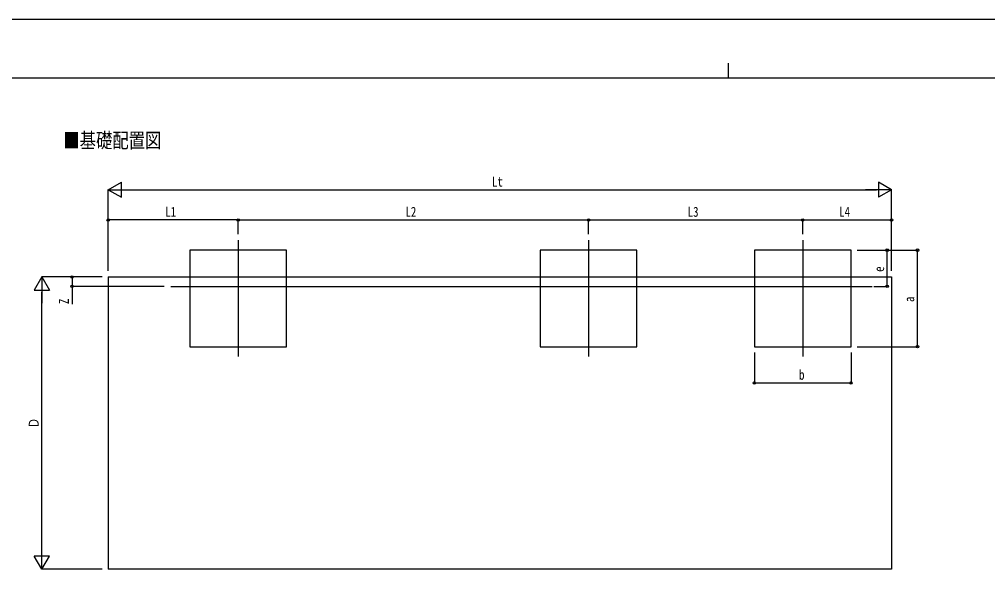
# Model space of a CAD drawing. Units: millimetres, scale not verified. Extents: x -10512 to 10512, y -7425 to 7425.
# Drawn here: x -5880 to 2134, y 2783 to 7425 of the extents above; entities that cross this region are included whole.
import ezdxf
from ezdxf.enums import TextEntityAlignment as Align

# ---------------------------------------------------------------- set-up
doc = ezdxf.new("R2010")
doc.units = ezdxf.units.MM
doc.header["$LTSCALE"] = 40
for name, color, linetype in [('0-2_USER1', 3, 'Continuous'), ('0-3_YKK_12', 2, 'Continuous'), ('0-5_YKK_A1', 4, 'Continuous'), ('0-6_YKK_D', 6, 'Continuous'), ('0-7_YKK_ZWAK', 7, 'Continuous')]:
    doc.layers.add(name, color=color, linetype=linetype)
doc.styles.add('ＭＳ ゴシック', font='')
doc.styles.get('ＭＳ ゴシック').set_extended_font_data('MS Gothic')

msp = doc.modelspace()

# ---------------------------------------------------------------- linework, layer by layer
at = {"layer": '0-3_YKK_12'}
for p, q in [((-4068.51, 5594.27), (-4068.51, 4631.75)), ((-1168.51, 5594.27), (-1168.51, 4631.75)), ((603.49, 5594.27), (603.49, 4631.75)), ((-4627.18, 5213.01), (1177.74, 5213.01))]:
    msp.add_line(p, q, dxfattribs=at)
at = {"layer": '0-5_YKK_A1'}
for p, q in [((-5144.51, 5290.81), (1339.49, 5290.81)), ((-5144.51, 5290.81), (-5144.51, 2868.94)), ((1339.49, 5290.81), (1339.49, 2868.94)), ((1339.49, 2868.94), (-5144.51, 2868.94))]:
    msp.add_line(p, q, dxfattribs=at)
for points in [[(-4468.51, 4713.01), (-3668.51, 4713.01), (-3668.51, 5513.01), (-4468.51, 5513.01)], [(-1568.51, 4713.01), (-768.51, 4713.01), (-768.51, 5513.01), (-1568.51, 5513.01)], [(203.49, 4713.01), (1003.49, 4713.01), (1003.49, 5513.01), (203.49, 5513.01)]]:
    msp.add_lwpolyline(points, close=True, dxfattribs=at)
at = {"layer": '0-6_YKK_D'}
for p, q in [((-5144.51, 6013.01), (-5036.25, 6075.51)), ((-5144.51, 5340.81), (-5144.51, 6014.01)), ((-5144.51, 6013.01), (-5036.25, 5950.51)), ((-5144.51, 6013.01), (-4928, 6013.01)), ((-5036.25, 5950.51), (-5036.25, 6075.51)), ((-5019.51, 6013.01), (1214.49, 6013.01)), ((1339.49, 6013.01), (1122.99, 6013.01)), ((1339.49, 6013.01), (1231.24, 6075.51)), ((1231.24, 6075.51), (1231.24, 5950.51)), ((1339.49, 6013.01), (1231.24, 5950.51)), ((1339.49, 5340.81), (1339.49, 6014.01)), ((-5144.51, 5644.27), (-5144.51, 5764.01)), ((-4068.51, 5763.01), (-5144.51, 5763.01)), ((-4068.51, 5644.27), (-4068.51, 5764.01)), ((-4068.51, 5644.27), (-4068.51, 5764.01)), ((-4068.51, 5763.01), (-1168.51, 5763.01)), ((-1168.51, 5644.27), (-1168.51, 5764.01)), ((-1168.51, 5644.27), (-1168.51, 5764.01)), ((-1168.51, 5763.01), (603.49, 5763.01)), ((603.49, 5644.27), (603.49, 5764.01)), ((603.49, 5644.27), (603.49, 5764.01)), ((603.49, 5763.01), (1339.49, 5763.01)), ((1339.49, 5644.27), (1339.49, 5764.01)), ((1053.49, 5513.01), (1554.49, 5513.01)), ((1054.49, 5513.01), (1304.49, 5513.01)), ((1303.49, 5213.01), (1303.49, 5513.01)), ((1553.49, 4713.01), (1553.49, 5513.01)), ((-5694.51, 5290.81), (-5757.01, 5182.56)), ((-5194.51, 5290.81), (-5695.51, 5290.81)), ((-5694.51, 5290.81), (-5632.01, 5182.56)), ((-5694.51, 5290.81), (-5694.51, 5074.31)), ((-5194.51, 5290.81), (-5445.51, 5290.81)), ((-4680.61, 5213.01), (-5445.51, 5213.01)), ((1192.31, 5213.01), (1304.49, 5213.01)), ((-5757.01, 5182.56), (-5632.01, 5182.56)), ((-5694.51, 2993.94), (-5694.51, 5165.81)), ((203.49, 4665.93), (203.49, 4412.01)), ((1003.49, 4664), (1003.49, 4412.01)), ((1053.49, 4713.01), (1554.49, 4713.01)), ((203.49, 4413.01), (1003.49, 4413.01)), ((-5694.51, 2868.94), (-5694.51, 3085.45)), ((-5694.51, 2868.94), (-5757.01, 2977.2)), ((-5632.01, 2977.2), (-5757.01, 2977.2)), ((-5694.51, 2868.94), (-5632.01, 2977.2)), ((-5195.51, 2868.94), (-5695.51, 2868.94))]:
    msp.add_line(p, q, dxfattribs=at)
msp.add_lwpolyline([(-5444.51, 5290.81), (-5444.51, 5213.01), (-5444.51, 5064.68)], dxfattribs=at)
for centre in [(-5144.51, 5763.01), (-4068.51, 5763.01), (-4068.51, 5763.01), (-1168.51, 5763.01), (-1168.51, 5763.01), (603.49, 5763.01), (603.49, 5763.01), (1339.49, 5763.01), (1303.49, 5513.01), (1553.49, 5513.01), (-5444.51, 5290.81), (-5444.51, 5213.01), (1303.49, 5213.01), (1553.49, 4713.01), (203.49, 4413.01), (1003.49, 4413.01)]:
    msp.add_circle(centre, 10.62, dxfattribs=at)
at = {"layer": '0-7_YKK_ZWAK'}
for p, q in [((-12.45, 7062.5), (-12.45, 6937.5)), ((9737.55, 6937.5), (-9762.45, 6937.5))]:
    msp.add_line(p, q, dxfattribs=at)
msp.add_lwpolyline([(-10512.5, -7425), (10512.5, -7425), (10512.5, 7425), (-10512.5, 7425)], close=True, dxfattribs=at)

# ---------------------------------------------------------------- texts
at = {"layer": '0-2_USER1', "style": 'ＭＳ ゴシック', "width": 0.8}
msp.add_text('■基礎配置図', height=123.8, dxfattribs=at).set_placement((-5516.12, 6323.01), align=Align.BOTTOM_LEFT)
at = {"layer": '0-6_YKK_D', "style": 'ＭＳ ゴシック', "width": 0.8}
for s, p in [('Lt', (-1968.51, 6014.68)), ('L1', (-4672.51, 5764.68)), ('L2', (-2684.51, 5764.68)), ('L3', (-348.51, 5764.68)), ('L4', (905.49, 5764.68)), ('b', (573.49, 4414.68))]:
    msp.add_text(s, height=82.48, dxfattribs=at).set_placement(p, align=Align.BOTTOM_LEFT)
for s, p in [('e', (1301.83, 5333.01)), ('Z', (-5446.17, 5066.35)), ('a', (1551.83, 5083.01)), ('Ｄ', (-5695.51, 4034.88))]:
    msp.add_text(s, height=82.48, rotation=90, dxfattribs=at).set_placement(p, align=Align.BOTTOM_LEFT)

doc.saveas('drawing.dxf')
